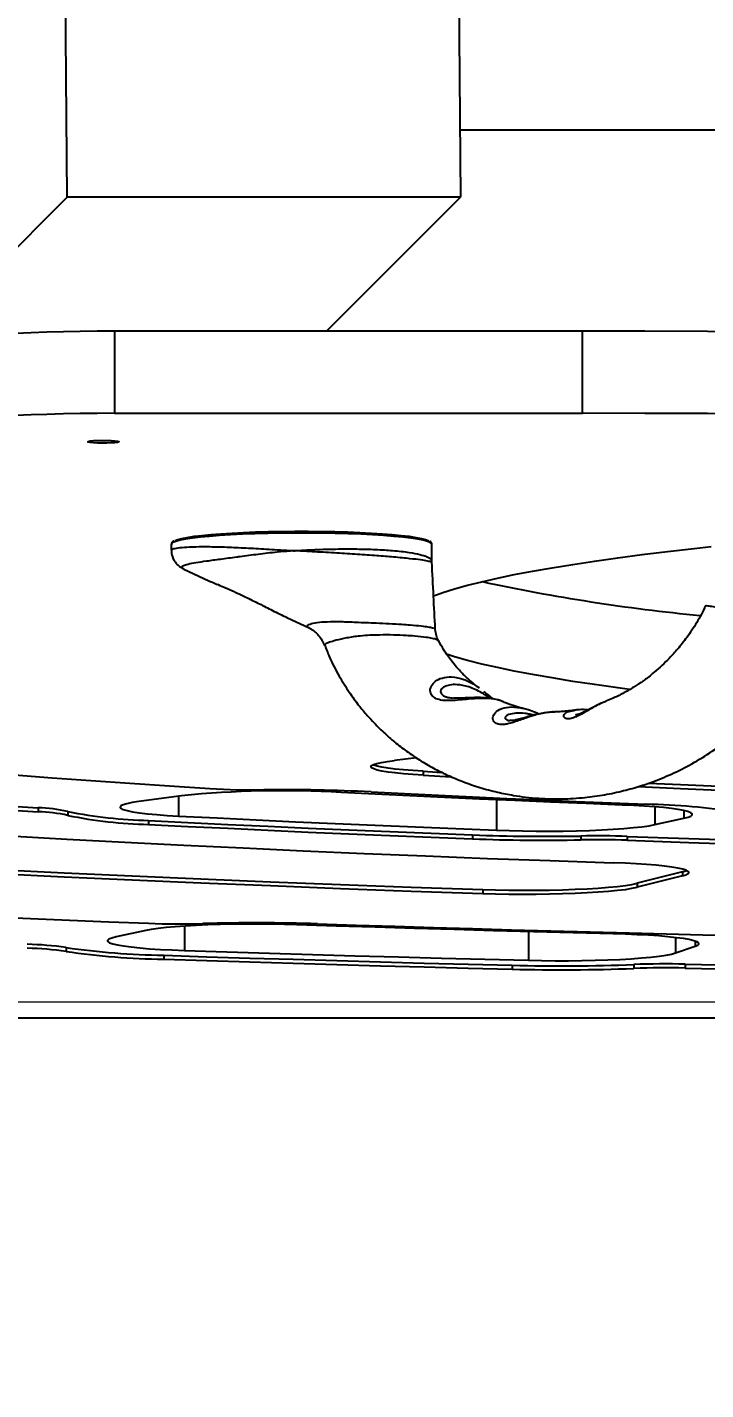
# Model space of a CAD drawing. Header units: millimetres. Extents: x -2905 to 2091, y -2859 to 2096.
# Drawn here: x -489.9 to -318, y -777.9 to -432.6 of the extents above; entities that cross this region are included whole.
import ezdxf

# ---------------------------------------------------------------- set-up
doc = ezdxf.new("R2010")
doc.units = ezdxf.units.MM
for name, color, linetype in [('DIKOM_ОБЪЕКТ', 7, 'Continuous'), ('DIKOM_РАЗМЕР_ЗОНА', 7, 'Continuous'), ('DIKOM_РАЗМЕР_ОБЪЕКТА', 7, 'Continuous')]:
    doc.layers.add(name, color=color, linetype=linetype)
doc.styles.add('style1', font='arial.ttf', dxfattribs={"width": 0.8})
doc.dimstyles.new('1-50', dxfattribs={"dimtxt": 300, "dimasz": 200, "dimexe": 100, "dimexo": 0, "dimgap": 100, "dimtad": 1, "dimdec": 0, "dimtxsty": 'style1', "dimcen": 0, "dimclrd": 7, "dimclre": 7, "dimadec": 1, "dimazin": 2, "dimtfac": 1, "dimtdec": 0, "dimtmove": 0, "dimatfit": 3, "dimfxl": 0, "dimlwd": 25, "dimlwe": 18, "dimarcsym": 0})

# ---------------------------------------------------------------- blocks, each defined once
blk = doc.blocks.new('*D0')
at = {"layer": 'Defpoints', "color": 0, "transparency": 16777216}
for p in [(-683.81, 595.57), (591.45, 595.57), (591.45, -1243.72)]:
    blk.add_point(p, dxfattribs=at)
at = {"layer": 'DIKOM_РАЗМЕР_ОБЪЕКТА', "color": 7, "lineweight": 18, "transparency": 16777216}
for p, q in [((-683.81, 595.57), (-683.81, -1343.72)), ((591.45, 595.57), (591.45, -1343.72))]:
    blk.add_line(p, q, dxfattribs=at)
at = {"layer": 'DIKOM_РАЗМЕР_ОБЪЕКТА', "color": 7, "lineweight": 25, "transparency": 16777216}
blk.add_line((-483.81, -1243.72), (391.45, -1243.72), dxfattribs=at)
at = {"layer": 'DIKOM_РАЗМЕР_ОБЪЕКТА', "color": 7, "transparency": 16777216}
for points in [[(-483.81, -1210.39), (-483.81, -1277.05), (-683.81, -1243.72)], [(391.45, -1210.39), (391.45, -1277.05), (591.45, -1243.72)]]:
    blk.add_solid(points, dxfattribs=at)
at = {"layer": 'DIKOM_РАЗМЕР_ОБЪЕКТА', "color": 0, "transparency": 16777216, "insert": (-46.18, -990.45), "char_height": 300, "attachment_point": 5, "style": 'style1'}
blk.add_mtext('1300', dxfattribs=at)
blk = doc.blocks.new('*D1')
at = {"layer": 'Defpoints', "color": 0, "transparency": 16777216}
for p in [(591.45, 595.57), (-1060.85, -679.7), (591.45, -679.7)]:
    blk.add_point(p, dxfattribs=at)
at = {"layer": 'DIKOM_РАЗМЕР_ОБЪЕКТА', "color": 7, "lineweight": 18, "transparency": 16777216}
for p, q in [((591.45, 595.57), (-1160.85, 595.57)), ((591.45, -679.7), (-1160.85, -679.7))]:
    blk.add_line(p, q, dxfattribs=at)
at = {"layer": 'DIKOM_РАЗМЕР_ОБЪЕКТА', "color": 7, "lineweight": 25, "transparency": 16777216}
blk.add_line((-1060.85, 395.57), (-1060.85, -479.7), dxfattribs=at)
at = {"layer": 'DIKOM_РАЗМЕР_ОБЪЕКТА', "color": 7, "transparency": 16777216}
for points in [[(-1094.19, 395.57), (-1027.52, 395.57), (-1060.85, 595.57)], [(-1094.19, -479.7), (-1027.52, -479.7), (-1060.85, -679.7)]]:
    blk.add_solid(points, dxfattribs=at)
at = {"layer": 'DIKOM_РАЗМЕР_ОБЪЕКТА', "color": 0, "transparency": 16777216, "insert": (-1314.13, -42.06), "char_height": 300, "attachment_point": 5, "rotation": 90, "style": 'style1'}
blk.add_mtext('1300', dxfattribs=at)
blk = doc.blocks.new('*D2')
at = {"layer": 'Defpoints', "color": 0, "transparency": 16777216}
for p in [(1091.45, 2095.57), (-2454.94, -2179.7), (1091.45, -2179.7)]:
    blk.add_point(p, dxfattribs=at)
at = {"layer": 'DIKOM_РАЗМЕР_ЗОНА', "color": 7, "lineweight": 18, "transparency": 16777216}
for p, q in [((1091.45, 2095.57), (-2554.94, 2095.57)), ((1091.45, -2179.7), (-2554.94, -2179.7))]:
    blk.add_line(p, q, dxfattribs=at)
at = {"layer": 'DIKOM_РАЗМЕР_ЗОНА', "color": 7, "lineweight": 25, "transparency": 16777216}
blk.add_line((-2454.94, 1895.57), (-2454.94, -1979.7), dxfattribs=at)
at = {"layer": 'DIKOM_РАЗМЕР_ЗОНА', "color": 7, "transparency": 16777216}
for points in [[(-2488.27, 1895.57), (-2421.6, 1895.57), (-2454.94, 2095.57)], [(-2488.27, -1979.7), (-2421.6, -1979.7), (-2454.94, -2179.7)]]:
    blk.add_solid(points, dxfattribs=at)
at = {"layer": 'DIKOM_РАЗМЕР_ЗОНА', "color": 0, "transparency": 16777216, "insert": (-2708.21, -42.06), "char_height": 300, "attachment_point": 5, "rotation": 90, "style": 'style1'}
blk.add_mtext('4300', dxfattribs=at)

msp = doc.modelspace()

# ---------------------------------------------------------------- linework, layer by layer
at = {"layer": 'DIKOM_ОБЪЕКТ'}
for p, q in [((-479.77, -475.65), (-480.52, -376.03)), ((-380.9, -376.03), (-380.15, -475.65)), ((-380.28, -458.56), (287.92, -458.56)), ((-683.81, -679.7), (-479.77, -475.65)), ((-380.15, -475.65), (-479.77, -475.65)), ((-413.99, -509.5), (-380.15, -475.65)), ((-467.78, -509.5), (-467.78, -530.42)), ((-467.78, -509.5), (-349.25, -509.5)), ((-349.25, -530.42), (-349.25, -509.5)), ((-467.78, -530.42), (-349.25, -530.42)), ((-453.38, -563.64), (-453.38, -565.11)), ((-422.11, -565.25), (-422.29, -565.25)), ((-387.38, -563.64), (-387.38, -563.62)), ((-387.38, -568.01), (-387.38, -563.64)), ((-450.18, -569.89), (-443.85, -572.87)), ((-424.08, -582.18), (-418.44, -584.83)), ((-418.43, -584.81), (-418.48, -584.79)), ((-385.67, -588.23), (-385.7, -588.17)), ((-343.33, -603.45), (-343.5, -603.52)), ((-356.2, -606.21), (-356.6, -606.21)), ((-351.4, -605.73), (-351.26, -605.7)), ((-391.24, -617.78), (-396.82, -618.42)), ((-389.6, -621.17), (-384.88, -621.44)), ((-389.6, -621.17), (-389.6, -622.16)), ((-389.6, -622.16), (-382.48, -622.57)), ((-450.8, -627.36), (-461.61, -628.83)), ((-451.56, -627.47), (-451.56, -632.5)), ((-370.97, -628.39), (-370.97, -636.11)), ((-487.13, -630.41), (-487.13, -631.4)), ((-479.57, -631.34), (-479.57, -632.33)), ((-330.92, -630.18), (-330.92, -634.69)), ((-323.51, -631.13), (-323.51, -633.06)), ((-459.16, -633.62), (-459.16, -634.62)), ((-330.92, -634.69), (-323.51, -633.06)), ((-377.06, -637.3), (-377.06, -638.3)), ((-349.66, -637.56), (-349.66, -638.55)), ((-337.9, -637.66), (-337.9, -638.65)), ((-323.9, -646.67), (-335.37, -649.55)), ((-323.9, -647.66), (-335.37, -650.55)), ((-323.9, -646.67), (-323.9, -647.66)), ((-374.49, -651.14), (-374.49, -652.13)), ((-335.37, -649.55), (-335.37, -650.55)), ((-459.86, -661.54), (-467.37, -663.15)), ((-450.06, -660.43), (-450.06, -666.58)), ((-362.91, -661.81), (-362.91, -669.08)), ((-480.05, -665.85), (-480.05, -666.84)), ((-325.62, -663.32), (-325.62, -667.22)), ((-325.62, -667.22), (-320.64, -665.53)), ((-320.64, -664.23), (-320.64, -665.53)), ((-455.31, -667.81), (-455.31, -668.8)), ((-323.18, -670.05), (-323.18, -671.05)), ((-367.03, -670.34), (-367.03, -671.34)), ((-336.21, -670.15), (-336.21, -671.14)), ((-55.76, -683.76), (-612.41, -683.76))]:
    msp.add_line(p, q, dxfattribs=at)
at = {"layer": 'DIKOM_ОБЪЕКТ', "flags": 128}
for points in [[(-517.59, -513.47), (-517.02, -513.1), (-516.08, -512.73), (-514.77, -512.36), (-513.1, -512.01), (-511.08, -511.67), (-508.74, -511.35), (-506.09, -511.05), (-503.14, -510.77), (-499.92, -510.52), (-496.46, -510.28), (-492.78, -510.08), (-488.91, -509.9), (-484.88, -509.76), (-480.72, -509.64), (-476.46, -509.56), (-472.14, -509.51), (-467.78, -509.5)], [(-349.25, -509.5), (-333.4, -509.51), (-317.55, -509.56), (-301.72, -509.64), (-285.92, -509.75), (-270.15, -509.89), (-254.42, -510.07), (-238.74, -510.27), (-223.12, -510.51), (-207.56, -510.78), (-192.08, -511.08), (-176.68, -511.41), (-161.38, -511.77), (-146.17, -512.16), (-131.07, -512.58), (-116.09, -513.03), (-101.23, -513.51), (-86.5, -514.03), (-71.91, -514.57), (-57.46, -515.14)], [(-467.78, -530.42), (-472.14, -530.43), (-476.46, -530.48), (-480.72, -530.56), (-484.88, -530.68), (-488.91, -530.82), (-492.78, -531), (-496.46, -531.2), (-499.92, -531.44), (-503.14, -531.69), (-506.09, -531.97), (-508.74, -532.27), (-511.08, -532.6), (-513.1, -532.93), (-514.77, -533.28), (-516.08, -533.65), (-517.02, -534.02), (-517.59, -534.39)], [(-57.46, -536.06), (-71.91, -535.49), (-86.5, -534.95), (-101.23, -534.43), (-116.09, -533.95), (-131.07, -533.5), (-146.17, -533.08), (-161.38, -532.69), (-176.68, -532.33), (-192.08, -532), (-207.56, -531.7), (-223.12, -531.43), (-238.74, -531.19), (-254.42, -530.99), (-270.15, -530.81), (-285.92, -530.67), (-301.72, -530.56), (-317.55, -530.48), (-333.4, -530.43), (-349.25, -530.42)], [(-474.63, -537.63), (-474.45, -537.52), (-473.94, -537.43), (-473.13, -537.35), (-472.09, -537.3), (-470.93, -537.28), (-469.74, -537.29), (-468.63, -537.33), (-467.7, -537.39), (-467.03, -537.48), (-466.68, -537.58), (-466.68, -537.68), (-467.03, -537.78), (-467.7, -537.86), (-468.63, -537.93), (-469.74, -537.97), (-470.93, -537.98), (-472.09, -537.95), (-473.13, -537.9), (-473.94, -537.82), (-474.45, -537.73), (-474.63, -537.63)], [(-397.04, -561.61), (-399.61, -561.41), (-402.4, -561.23), (-405.39, -561.08), (-408.55, -560.96), (-411.84, -560.86), (-415.21, -560.8), (-418.65, -560.77), (-422.1, -560.77), (-425.54, -560.8), (-428.92, -560.86), (-432.2, -560.96), (-435.36, -561.08), (-438.35, -561.23), (-441.14, -561.41), (-443.71, -561.61), (-446.02, -561.83), (-448.05, -562.07), (-449.78, -562.33), (-451.18, -562.61), (-452.25, -562.9), (-452.97, -563.19), (-453.33, -563.49), (-453.38, -563.64)], [(-452.42, -562.67), (-451.77, -562.41), (-450.72, -562.13), (-449.33, -561.86), (-447.63, -561.6), (-445.63, -561.36), (-443.36, -561.14), (-440.83, -560.94), (-438.08, -560.77), (-435.13, -560.62), (-432.02, -560.5), (-428.79, -560.41), (-425.46, -560.34), (-422.08, -560.31), (-418.68, -560.31), (-415.29, -560.34), (-411.96, -560.41), (-408.73, -560.5), (-405.62, -560.62), (-402.68, -560.77), (-399.92, -560.94), (-397.4, -561.14)], [(-397.4, -561.14), (-395.12, -561.36), (-393.12, -561.6), (-391.42, -561.86), (-390.04, -562.13), (-388.98, -562.41), (-388.28, -562.7), (-388.18, -562.76)], [(-387.38, -563.62), (-387.42, -563.49), (-387.78, -563.19), (-388.5, -562.9), (-389.57, -562.61), (-390.97, -562.33), (-392.7, -562.07), (-394.73, -561.83), (-397.04, -561.61)], [(-387.11, -576.76), (-384.63, -575.87), (-381.67, -574.94), (-378.37, -574.01), (-374.74, -573.1), (-370.78, -572.2), (-366.49, -571.3), (-361.87, -570.42), (-356.94, -569.55), (-351.69, -568.7), (-346.14, -567.86), (-340.29, -567.04), (-334.13, -566.24), (-327.69, -565.45), (-320.97, -564.68), (-316.61, -564.2)], [(-337.31, -600.42), (-340.29, -600.02), (-346.14, -599.2), (-351.69, -598.36), (-356.94, -597.51), (-361.87, -596.64), (-366.49, -595.76), (-370.78, -594.87), (-374.74, -593.97), (-378.37, -593.05), (-381.67, -592.13), (-383.65, -591.51)], [(-521, -619.84), (-511.87, -620.61), (-502.58, -621.36), (-493.14, -622.1), (-483.53, -622.82), (-473.77, -623.52), (-463.87, -624.21), (-453.81, -624.89), (-443.62, -625.54)], [(-389.6, -622.16), (-392.19, -621.99), (-394.55, -621.8), (-396.65, -621.58), (-398.48, -621.35), (-400.01, -621.1), (-401.22, -620.84), (-402.1, -620.57), (-402.64, -620.29), (-402.83, -620.01), (-402.67, -619.72), (-402.16, -619.44), (-401.31, -619.17), (-400.13, -618.91), (-398.62, -618.66), (-396.82, -618.42)], [(-389.6, -621.17), (-392.19, -621), (-394.55, -620.8), (-396.65, -620.59), (-398.48, -620.35), (-400.01, -620.1), (-401.22, -619.84), (-402.1, -619.57), (-402.28, -619.5)], [(-577.68, -623.76), (-567.03, -624.66), (-556.18, -625.54), (-545.13, -626.4), (-533.9, -627.24), (-522.47, -628.06), (-510.87, -628.86), (-499.09, -629.64), (-487.13, -630.41)], [(-577.68, -624.76), (-567.03, -625.66), (-556.18, -626.53), (-545.13, -627.39), (-533.9, -628.23), (-522.47, -629.06), (-510.87, -629.86), (-499.09, -630.64), (-487.13, -631.4)], [(-335.04, -625.02), (-324.4, -625.5), (-310.82, -626.08), (-297.08, -626.64), (-283.19, -627.16), (-269.16, -627.66), (-254.99, -628.12), (-240.69, -628.55), (-226.28, -628.96), (-211.76, -629.33), (-197.13, -629.67)], [(-332.47, -624.14), (-324.4, -624.51), (-310.82, -625.09), (-297.08, -625.64), (-283.19, -626.17), (-269.16, -626.66), (-254.99, -627.12), (-240.69, -627.56), (-226.28, -627.96), (-211.76, -628.33), (-197.13, -628.67)], [(-339.16, -629.71), (-348.28, -629.35), (-357.34, -628.98), (-366.34, -628.59), (-375.28, -628.2), (-384.15, -627.8), (-392.96, -627.38), (-401.7, -626.95), (-410.37, -626.52)], [(-402.78, -626.39), (-394.29, -626.81), (-385.73, -627.23), (-377.11, -627.64), (-368.42, -628.03), (-359.67, -628.42), (-350.86, -628.79), (-341.98, -629.16), (-333.06, -629.51)], [(-461.61, -628.83), (-463.3, -629.09), (-464.64, -629.37), (-465.6, -629.66), (-466.17, -629.95), (-466.36, -630.25), (-466.14, -630.55), (-465.54, -630.85), (-464.54, -631.14), (-463.18, -631.41), (-461.46, -631.67), (-459.41, -631.92), (-457.06, -632.13), (-454.43, -632.33), (-451.56, -632.5)], [(-323.51, -633.06), (-322.46, -632.79), (-321.76, -632.51), (-321.41, -632.23), (-321.42, -631.94), (-321.79, -631.66), (-322.52, -631.38), (-323.58, -631.11), (-324.98, -630.85), (-326.7, -630.61), (-328.71, -630.38), (-330.99, -630.18), (-333.51, -630), (-336.24, -629.84), (-339.16, -629.71)], [(-459.16, -633.62), (-449.17, -634.13), (-439.09, -634.62), (-428.94, -635.1), (-418.71, -635.56), (-408.4, -636.02), (-398.03, -636.46), (-387.58, -636.89), (-377.06, -637.3)], [(-459.16, -634.62), (-449.17, -635.12), (-439.09, -635.61), (-428.94, -636.09), (-418.71, -636.56), (-408.4, -637.01), (-398.03, -637.45), (-387.58, -637.88), (-377.06, -638.3)], [(-451.56, -632.5), (-441.75, -632.99), (-431.86, -633.47), (-421.89, -633.94), (-411.85, -634.4), (-401.74, -634.85), (-391.55, -635.28), (-381.29, -635.7), (-370.97, -636.11)], [(-370.97, -636.11), (-367.74, -636.21), (-364.4, -636.29), (-360.98, -636.32), (-357.53, -636.33), (-354.1, -636.3), (-350.73, -636.24), (-347.47, -636.14), (-344.36, -636.01), (-341.44, -635.85), (-338.74, -635.66), (-336.31, -635.45), (-334.18, -635.21), (-332.37, -634.96), (-330.92, -634.69)], [(-494.34, -637.54), (-479.83, -638.34), (-465.13, -639.12), (-450.25, -639.88), (-435.19, -640.6), (-419.95, -641.3), (-404.55, -641.97), (-388.99, -642.62), (-373.28, -643.23), (-357.43, -643.81), (-341.44, -644.37)], [(-337.9, -637.66), (-322.29, -638.21), (-306.54, -638.73), (-290.67, -639.22), (-274.67, -639.67), (-258.57, -640.1), (-242.35, -640.5), (-226.04, -640.86), (-209.64, -641.2), (-193.16, -641.5), (-176.61, -641.77), (-160, -642), (-143.32, -642.21), (-126.6, -642.38), (-109.84, -642.52), (-93.05, -642.63)], [(-337.9, -638.65), (-322.29, -639.2), (-306.54, -639.72), (-290.67, -640.21), (-274.67, -640.67), (-258.57, -641.1), (-242.35, -641.49), (-226.04, -641.86), (-209.64, -642.19), (-193.16, -642.49), (-176.61, -642.76), (-160, -643), (-143.32, -643.21), (-126.6, -643.38), (-109.84, -643.52), (-93.05, -643.63)], [(-547.37, -643.41), (-530.98, -644.33), (-514.37, -645.21), (-497.54, -646.06), (-480.51, -646.89), (-463.29, -647.67), (-445.87, -648.43), (-428.28, -649.16), (-410.51, -649.85), (-392.58, -650.51), (-374.49, -651.14)], [(-547.37, -644.41), (-530.98, -645.32), (-514.37, -646.21), (-497.54, -647.06), (-480.51, -647.88), (-463.29, -648.67), (-445.87, -649.43), (-428.28, -650.15), (-410.51, -650.85), (-392.58, -651.51), (-374.49, -652.13)], [(-323.9, -647.66), (-323, -647.39), (-322.45, -647.11), (-322.25, -646.82), (-322.42, -646.53), (-322.94, -646.25), (-323.82, -645.97), (-325.04, -645.71), (-326.58, -645.45), (-328.44, -645.22), (-330.58, -645), (-332.98, -644.8), (-335.61, -644.63), (-338.44, -644.49), (-341.44, -644.37)], [(-323.9, -646.67), (-323, -646.39), (-322.8, -646.31)], [(-374.49, -651.14), (-371.22, -651.23), (-367.84, -651.29), (-364.42, -651.31), (-360.98, -651.3), (-357.59, -651.26), (-354.27, -651.18), (-351.07, -651.07), (-348.04, -650.93), (-345.22, -650.75), (-342.64, -650.56), (-340.34, -650.33), (-338.34, -650.09), (-336.68, -649.83), (-335.37, -649.55)], [(-374.49, -652.13), (-371.22, -652.22), (-367.84, -652.28), (-364.42, -652.31), (-360.98, -652.3), (-357.59, -652.25), (-354.27, -652.17), (-351.07, -652.06), (-348.04, -651.92), (-345.22, -651.75), (-342.64, -651.55), (-340.34, -651.33), (-338.34, -651.09), (-336.68, -650.82), (-335.37, -650.55)], [(-537.85, -656.33), (-528.2, -656.79), (-518.5, -657.23), (-508.74, -657.66), (-498.93, -658.09), (-489.07, -658.51), (-479.15, -658.91), (-469.19, -659.31), (-459.18, -659.7)], [(-421.56, -660.07), (-424.72, -659.98), (-427.96, -659.93), (-431.26, -659.9), (-434.56, -659.91), (-437.84, -659.95), (-441.04, -660.02), (-444.14, -660.12), (-447.08, -660.26), (-449.85, -660.41), (-452.4, -660.6), (-454.7, -660.8), (-456.73, -661.03), (-458.46, -661.28), (-459.86, -661.54)], [(-341.44, -662.37), (-351.56, -662.11), (-361.66, -661.84), (-371.73, -661.57), (-381.76, -661.29), (-391.76, -660.99), (-401.73, -660.69), (-411.66, -660.39), (-421.56, -660.07)], [(-416.32, -659.84), (-406.56, -660.15), (-396.76, -660.46), (-386.93, -660.75), (-377.07, -661.04), (-367.18, -661.32), (-357.25, -661.59), (-347.3, -661.85), (-337.31, -662.11)], [(-320.64, -665.53), (-319.99, -665.25), (-319.71, -664.96), (-319.79, -664.67), (-320.23, -664.39), (-321.03, -664.11), (-322.18, -663.84), (-323.66, -663.58), (-325.46, -663.34), (-327.56, -663.12), (-329.92, -662.91), (-332.52, -662.74), (-335.33, -662.59), (-338.32, -662.46), (-341.44, -662.37)], [(-337.31, -662.11), (-318.73, -662.58), (-300.04, -663.02), (-281.26, -663.42), (-262.39, -663.8), (-243.45, -664.15), (-224.43, -664.46), (-205.35, -664.74), (-186.21, -664.99), (-167.02, -665.21), (-147.78, -665.4), (-128.5, -665.55), (-109.2, -665.67), (-89.87, -665.76)], [(-467.37, -663.15), (-468.47, -663.44), (-469.19, -663.73), (-469.53, -664.02), (-469.48, -664.32), (-469.04, -664.62), (-468.21, -664.91), (-467.02, -665.19), (-465.46, -665.45), (-463.57, -665.7), (-461.37, -665.93), (-458.88, -666.13), (-456.15, -666.31), (-453.19, -666.46), (-450.06, -666.58)], [(-450.06, -666.58), (-439.3, -666.93), (-428.49, -667.27), (-417.65, -667.59), (-406.77, -667.91), (-395.86, -668.22), (-384.91, -668.52), (-373.93, -668.8), (-362.91, -669.08)], [(-455.31, -667.81), (-444.41, -668.16), (-433.47, -668.5), (-422.48, -668.83), (-411.46, -669.15), (-400.41, -669.46), (-389.32, -669.77), (-378.19, -670.06), (-367.03, -670.34)], [(-455.31, -668.8), (-444.41, -669.15), (-433.47, -669.49), (-422.48, -669.83), (-411.46, -670.15), (-400.41, -670.46), (-389.32, -670.76), (-378.19, -671.05), (-367.03, -671.34)], [(-362.91, -669.08), (-359.58, -669.15), (-356.17, -669.18), (-352.75, -669.18), (-349.36, -669.14), (-346.03, -669.07), (-342.82, -668.97), (-339.75, -668.84), (-336.89, -668.68), (-334.25, -668.49), (-331.88, -668.27), (-329.81, -668.03), (-328.06, -667.78), (-326.66, -667.5), (-325.62, -667.22)], [(-323.18, -670.05), (-302.56, -670.5), (-281.85, -670.91), (-261.05, -671.29), (-240.17, -671.63), (-219.22, -671.94), (-198.2, -672.21), (-177.13, -672.45), (-156.01, -672.65), (-134.85, -672.82), (-113.66, -672.95), (-92.44, -673.04)], [(-323.18, -671.05), (-302.56, -671.49), (-281.85, -671.91), (-261.05, -672.28), (-240.17, -672.63), (-219.22, -672.93), (-198.2, -673.21), (-177.13, -673.44), (-156.01, -673.65), (-134.85, -673.81), (-113.66, -673.94), (-92.44, -674.04)]]:
    msp.add_lwpolyline(points, dxfattribs=at)
at = {"layer": 'DIKOM_ОБЪЕКТ'}
for centre, radius, start, end in [((-274.36, -109.09), 474.7, 257.806, 264.5541), ((-425.15, -887.35), 261.25, 86.7568, 95.634), ((-432.09, -427.54), 198.34, 266.6689, 270.6238), ((-425.31, -1092.99), 467.15, 87.2368, 90.5678), ((-488.45, -672.35), 41.96, 77.7749, 88.19), ((-488.45, -673.34), 41.96, 77.7745, 88.1895), ((-457.02, -522.3), 111.34, 258.3163, 268.8979), ((-336.21, -796.16), 166.68, 80.9172, 88.9142), ((-457.02, -523.29), 111.35, 258.3167, 268.8975), ((-358.74, -144.31), 493.34, 267.8722, 271.0549), ((-358.74, -145.35), 493.28, 267.872, 271.0551), ((-345.62, -857.91), 220.38, 87.9914, 91.0499), ((-345.62, -859.11), 220.59, 87.9929, 91.0484), ((-432.08, -1159.25), 499.66, 88.1921, 91.528), ((-451.23, -442.9), 216.95, 267.8982, 271.5383), ((-491.68, -745.59), 80.59, 81.6987, 88.7149), ((-491.68, -746.58), 80.58, 81.6979, 88.715), ((-452.12, -470.72), 197.11, 261.8553, 269.0717), ((-452.12, -471.72), 197.11, 261.8555, 269.0718), ((-328.09, -886.42), 216.43, 88.6987, 92.1497), ((-354.74, -176.24), 494.26, 268.5745, 272.1485), ((-354.74, -177.31), 494.18, 268.5743, 272.1489), ((-328.09, -887.42), 216.43, 88.6987, 92.1497)]:
    msp.add_arc(centre, radius, start, end, dxfattribs=at)
for points, knots in [([(-452.62, -562.73), (-452.72, -562.78), (-452.97, -562.89), (-453.21, -563.13), (-453.42, -563.5), (-453.36, -563.69), (-453.34, -563.73)], [0, 0, 0, 0, 0.2261308, 0.5925703, 0.9163252, 1, 1, 1, 1]), ([(-387.42, -563.59), (-387.41, -563.51), (-387.41, -563.27), (-387.64, -563.02), (-387.83, -562.9), (-387.92, -562.85)], [0, 0, 0, 0, 0.209033, 0.663795, 1, 1, 1, 1]), ([(-453.31, -565.11), (-453.33, -565.08), (-453.47, -564.94), (-452.83, -564.72), (-451.34, -564.45), (-448.87, -564.27), (-445.62, -564.19), (-441.62, -564.24), (-437.05, -564.4), (-431.96, -564.67), (-427.32, -564.94), (-424.1, -565.14), (-422.68, -565.22), (-422.35, -565.25), (-422.29, -565.25)], [0, 0, 0, 0, 0.020261, 0.130042, 0.243015, 0.353223, 0.466655, 0.57705, 0.690668, 0.801041, 0.914611, 0.979901, 0.996207, 1, 1, 1, 1]), ([(-453.33, -565.1), (-453.34, -565.29), (-453.38, -565.88), (-453.12, -566.81), (-452.66, -567.78), (-452.07, -568.56), (-451.43, -569.15), (-450.81, -569.57), (-450.42, -569.78), (-450.25, -569.86), (-450.25, -569.86)], [0, 0, 0, 0, 0.082015, 0.2527887, 0.409942, 0.5580386, 0.7006997, 0.8444558, 0.9992701, 1, 1, 1, 1]), ([(-422.29, -565.26), (-422.35, -565.27), (-422.69, -565.28), (-424.12, -565.41), (-427.14, -565.67), (-431.47, -566.18), (-434.81, -566.63), (-438.01, -567.05), (-441.05, -567.46), (-444.52, -567.91), (-447.28, -568.32), (-449.25, -568.7), (-450.43, -569.08), (-450.85, -569.47), (-450.45, -569.73), (-450.25, -569.86)], [0, 0, 0, 0, 0.0036497, 0.0194373, 0.0828204, 0.1794639, 0.2795007, 0.2992578, 0.4019385, 0.5077438, 0.6069527, 0.7086189, 0.8054643, 0.9047345, 1, 1, 1, 1]), ([(-422.11, -565.24), (-422.1, -565.24), (-422.02, -565.24), (-421.84, -565.23), (-421.48, -565.2), (-420.75, -565.16), (-419.24, -565.07), (-416.12, -564.92), (-411.59, -564.79), (-406.38, -564.78), (-401.52, -564.92), (-396.97, -565.19), (-393.19, -565.63), (-390.29, -566.18), (-388.45, -566.8), (-387.47, -567.41), (-387.47, -567.84), (-387.48, -568.01)], [0, 0, 0, 0, 0.001072, 0.004101, 0.009984, 0.021508, 0.045154, 0.094742, 0.196919, 0.302057, 0.404209, 0.509326, 0.630735, 0.731755, 0.835638, 0.93381, 1, 1, 1, 1]), ([(-387.46, -568.22), (-387.46, -568.18), (-387.44, -568.09), (-388.32, -567.89), (-390.09, -567.59), (-392.94, -567.25), (-396.72, -566.88), (-401.31, -566.51), (-406.17, -566.18), (-411.47, -565.86), (-416.03, -565.59), (-419.22, -565.42), (-420.74, -565.33), (-421.48, -565.29), (-421.84, -565.27), (-422.02, -565.26), (-422.1, -565.25), (-422.11, -565.25)], [0, 0, 0, 0, 0.059712, 0.160832, 0.262207, 0.366557, 0.488517, 0.591025, 0.69674, 0.799285, 0.904798, 0.95459, 0.978354, 0.989941, 0.99586, 0.998913, 1, 1, 1, 1]), ([(-450.25, -569.86), (-450.25, -569.86), (-450.24, -569.87), (-450.21, -569.87), (-450.18, -569.88)], [0, 0, 0, 0, 0.063472, 1, 1, 1, 1]), ([(-386.52, -585.05), (-386.66, -582.28), (-386.95, -576.65), (-387.23, -570.99), (-387.38, -568.11)], [0, 0, 0, 0, 0.491705, 1, 1, 1, 1]), ([(-443.84, -572.86), (-443.74, -572.92), (-443.42, -573.08), (-442.35, -573.51), (-440.72, -574.18), (-438.66, -575.07), (-436.86, -575.89), (-434.85, -576.83), (-432.63, -577.92), (-429.41, -579.55), (-426.52, -581.02), (-424.7, -581.86), (-424.07, -582.16)], [0, 0, 0, 0, 0.056496, 0.166837, 0.280272, 0.392619, 0.50809, 0.538936, 0.663659, 0.791986, 0.927138, 1, 1, 1, 1]), ([(-318, -579.21), (-318.73, -580.65), (-320.2, -583.54), (-322.66, -587.12), (-325.01, -590.1), (-327.13, -592.43), (-329.12, -594.39), (-330.39, -595.48), (-331.04, -596.04)], [0, 0, 0, 0, 0.20398, 0.409584, 0.585508, 0.738931, 0.865615, 1, 1, 1, 1]), ([(-297.68, -580.21), (-298.45, -580.17), (-299.96, -580.08), (-302.43, -579.98), (-304.67, -579.92), (-306.77, -579.88), (-308.68, -579.85), (-310.64, -579.82), (-312.43, -579.77), (-314.34, -579.67), (-316.19, -579.47), (-317.51, -579.28), (-318.08, -579.21), (-317.93, -579.26), (-317.91, -579.26)], [0, 0, 0, 0, 0.1010304, 0.1987368, 0.2963537, 0.3559366, 0.4314637, 0.5069077, 0.5733575, 0.6397327, 0.7475308, 0.8536544, 0.9786643, 1, 1, 1, 1]), ([(-418.48, -584.79), (-418.54, -584.77), (-418.88, -584.65), (-419.01, -584.42), (-418.84, -584.12), (-418.17, -583.78), (-416.6, -583.42), (-413.84, -583.19), (-410.42, -583.2), (-407.03, -583.33), (-404.01, -583.46), (-401.17, -583.58), (-398.08, -583.72), (-395.21, -583.87), (-392.45, -584.06), (-390.18, -584.28), (-388.29, -584.55), (-387.08, -584.79), (-386.46, -584.97), (-386.58, -585.04), (-386.6, -585.05)], [0, 0, 0, 0, 0.01159, 0.067482, 0.108136, 0.15008, 0.216177, 0.2785, 0.34802, 0.421586, 0.468875, 0.517143, 0.583293, 0.651733, 0.702533, 0.782567, 0.844935, 0.909138, 0.981485, 1, 1, 1, 1]), ([(-414.49, -589.23), (-414.11, -590.24), (-413.07, -592.97), (-410.97, -596.93), (-408.46, -600.99), (-406.05, -604.29), (-403.92, -606.85), (-402.15, -608.77), (-400.62, -610.33), (-398.79, -612.05), (-396.4, -614.11), (-393.38, -616.4), (-390.06, -618.61), (-386.65, -620.56), (-383.13, -622.31), (-379.35, -623.89), (-375.2, -625.32), (-370.92, -626.46), (-367.03, -627.23), (-363.53, -627.73), (-360.39, -628.01), (-357.47, -628.15), (-354.83, -628.17), (-352.16, -628.09), (-348.61, -627.84), (-344.26, -627.27), (-339.5, -626.3), (-335.16, -625.11), (-330.7, -623.59), (-325.96, -621.61), (-320.79, -618.94), (-316.06, -615.99), (-311.74, -612.81), (-307.75, -609.43), (-303.76, -605.48), (-300.02, -601.15), (-296.76, -596.7), (-294.19, -592.6), (-291.99, -588.51), (-290.3, -584.96), (-289.4, -582.44), (-289.07, -581.51)], [0, 0, 0, 0, 0.0182235, 0.0495404, 0.0781141, 0.1031073, 0.1237782, 0.1394961, 0.1515057, 0.164144, 0.1862558, 0.2106264, 0.2359839, 0.2617867, 0.2850982, 0.3109167, 0.3399529, 0.3693301, 0.3960317, 0.4157809, 0.4374435, 0.4566773, 0.4721626, 0.4885144, 0.508355, 0.5409624, 0.5734417, 0.6024676, 0.6281152, 0.6641497, 0.7018311, 0.7400351, 0.7698811, 0.8023771, 0.8369775, 0.8722502, 0.9045344, 0.9337071, 0.9557458, 0.9837359, 1, 1, 1, 1]), ([(-418.5, -584.82), (-418.44, -584.85), (-418.25, -584.93), (-417.7, -585.26), (-416.9, -585.85), (-416.02, -586.73), (-415.17, -587.87), (-414.77, -588.79), (-414.56, -589.26)], [0, 0, 0, 0, 0.068396, 0.229351, 0.401999, 0.591384, 0.794891, 1, 1, 1, 1]), ([(-385.7, -588.17), (-385.71, -588.14), (-385.77, -587.99), (-386.27, -587.75), (-387.24, -587.46), (-388.99, -587.17), (-391.25, -586.93), (-394.09, -586.73), (-397.07, -586.61), (-400.19, -586.59), (-403.07, -586.68), (-405.92, -586.88), (-408.94, -587.31), (-411.65, -587.94), (-413.46, -588.5), (-414.51, -588.92), (-414.5, -589.13), (-414.49, -589.23)], [0, 0, 0, 0, 0.016351, 0.069308, 0.136852, 0.206158, 0.30596, 0.369335, 0.450448, 0.534598, 0.589841, 0.646447, 0.726398, 0.79796, 0.861913, 0.930212, 1, 1, 1, 1]), ([(-385.63, -588.2), (-385.64, -588.19), (-385.9, -587.8), (-386.24, -586.8), (-386.51, -585.71), (-386.51, -585.14), (-386.5, -585.05)], [0, 0, 0, 0, 0.00786, 0.46225, 0.91927, 1, 1, 1, 1]), ([(-375.39, -600.04), (-375.94, -599.63), (-377.02, -598.82), (-378.35, -597.63), (-379.39, -596.63), (-380.22, -595.76), (-381.24, -594.64), (-382.69, -592.85), (-384.24, -590.71), (-385.22, -588.87), (-385.62, -588.13)], [0, 0, 0, 0, 0.149452, 0.293696, 0.371145, 0.440969, 0.533026, 0.656201, 0.861114, 1, 1, 1, 1]), ([(-369.51, -603.49), (-369.58, -603.45), (-370.04, -603.18), (-371.74, -602.81), (-374.1, -602.65), (-376.55, -602.75), (-378.39, -602.9), (-380.5, -603.11), (-382.76, -603.3), (-385.05, -603.21), (-386.31, -602.78), (-387.12, -602.25), (-387.54, -601.74), (-387.88, -600.77), (-387.67, -599.53), (-386.52, -598.24), (-384.71, -597.37), (-382.25, -597.09), (-379.46, -597.7), (-377.12, -598.81), (-375.81, -599.79), (-375.42, -600.08)], [0, 0, 0, 0, 0.013759, 0.089126, 0.179965, 0.228205, 0.277673, 0.311731, 0.370858, 0.424096, 0.464076, 0.474363, 0.512461, 0.529204, 0.58917, 0.65076, 0.717223, 0.79606, 0.889297, 0.966752, 1, 1, 1, 1]), ([(-331.03, -596.05), (-331.28, -596.25), (-331.99, -596.83), (-332.79, -597.5), (-333.66, -598.17), (-334.22, -598.56), (-334.91, -598.99), (-335.03, -599.06), (-335.13, -599.11)], [0, 0, 0, 0, 0.115161, 0.333828, 0.395726, 0.600104, 0.696888, 1, 1, 1, 1]), ([(-374.65, -601.34), (-375.24, -601.01), (-376.41, -600.35), (-378.04, -599.74), (-379.55, -599.35), (-381.19, -599.15), (-382.79, -599.22), (-384.18, -599.63), (-384.99, -600.24), (-385.19, -600.8), (-385.13, -601.26), (-384.93, -601.6), (-384.47, -601.98), (-384, -602.21), (-383.23, -602.44), (-382.63, -602.54), (-382.12, -602.58), (-382.03, -602.59)], [0, 0, 0, 0, 0.098098, 0.192964, 0.288072, 0.378053, 0.50938, 0.615025, 0.705962, 0.765704, 0.788555, 0.840462, 0.861851, 0.914681, 0.928976, 0.987259, 1, 1, 1, 1]), ([(-371.76, -602.82), (-371.92, -602.7), (-372.37, -602.38), (-373.22, -601.71), (-373.89, -601.19), (-374.23, -600.93)], [0, 0, 0, 0, 0.2228509, 0.6146747, 1, 1, 1, 1]), ([(-335.14, -599.09), (-335.45, -599.3), (-336.73, -600.19), (-338.88, -601.39), (-341.3, -602.6), (-342.72, -603.17), (-343.28, -603.4)], [0, 0, 0, 0, 0.114932, 0.47215, 0.79254, 1, 1, 1, 1]), ([(-369.55, -603.45), (-369.66, -603.4), (-370.16, -603.18), (-371.17, -602.9), (-372.73, -602.61), (-374.56, -602.48), (-376.41, -602.48), (-378.11, -602.54), (-379.56, -602.6), (-380.77, -602.63), (-381.61, -602.63), (-381.95, -602.59), (-382.02, -602.58)], [0, 0, 0, 0, 0.031957, 0.150412, 0.303206, 0.463435, 0.616277, 0.734391, 0.834806, 0.916587, 0.98307, 1, 1, 1, 1]), ([(-372.54, -602.68), (-372.64, -602.62), (-372.8, -602.52), (-373.35, -602.16), (-373.91, -601.8), (-374.44, -601.47), (-374.59, -601.38), (-374.65, -601.34)], [0, 0, 0, 0, 0.154031, 0.260785, 0.80084, 0.911709, 1, 1, 1, 1]), ([(-364.24, -605.23), (-364.39, -605.19), (-365.25, -605), (-366.84, -604.51), (-368.44, -603.94), (-369.32, -603.53), (-369.49, -603.45)], [0, 0, 0, 0, 0.08647, 0.489379, 0.902538, 1, 1, 1, 1]), ([(-343.27, -603.43), (-343.57, -603.54), (-344.44, -603.87), (-346.22, -604.79), (-348.32, -606.02), (-349.96, -606.94), (-351.13, -607.48), (-351.93, -607.76), (-352.94, -607.91), (-353.51, -607.8), (-354.01, -607.42), (-353.99, -606.8), (-353.12, -606.04), (-351.97, -605.83), (-351.4, -605.73)], [0, 0, 0, 0, 0.046711, 0.131798, 0.263577, 0.348179, 0.370767, 0.44591, 0.481288, 0.575007, 0.607643, 0.740299, 0.868819, 1, 1, 1, 1]), ([(-344.34, -603.87), (-344.43, -603.9), (-345.01, -604.14), (-346.07, -604.69), (-347.39, -605.38), (-348.54, -605.98), (-349.47, -606.43), (-350.2, -606.72), (-350.69, -606.87), (-350.89, -606.89), (-350.86, -606.89), (-350.85, -606.89)], [0, 0, 0, 0, 0.033387, 0.208844, 0.379105, 0.509499, 0.634866, 0.751675, 0.864962, 0.964511, 1, 1, 1, 1]), ([(-356.6, -606.21), (-357, -606.2), (-358.38, -606.17), (-360.77, -606.78), (-363.71, -607.71), (-366.18, -608.62), (-367.97, -609.12), (-369.3, -609.34), (-370.14, -609.33), (-371.08, -609.07), (-371.58, -608.7), (-372.02, -607.9), (-371.87, -606.82), (-370.67, -605.59), (-368.55, -604.85), (-366.24, -604.8), (-364.72, -605.15), (-364.25, -605.26)], [0, 0, 0, 0, 0.04597, 0.155506, 0.226693, 0.315404, 0.369876, 0.38698, 0.444671, 0.459589, 0.516354, 0.542711, 0.631073, 0.716667, 0.830976, 0.947142, 1, 1, 1, 1]), ([(-361.62, -606.95), (-362.04, -606.84), (-362.8, -606.65), (-364.31, -606.45), (-366.08, -606.38), (-367.76, -606.67), (-368.69, -607.16), (-368.88, -607.57), (-368.78, -607.89), (-368.53, -608.1), (-368.1, -608.26), (-367.78, -608.28), (-367.59, -608.29)], [0, 0, 0, 0, 0.100424, 0.181111, 0.387626, 0.58144, 0.71398, 0.808617, 0.839271, 0.91995, 0.953636, 1, 1, 1, 1]), ([(-357.97, -606.25), (-358.39, -606.3), (-359.38, -606.41), (-360.94, -606.76), (-362.55, -607.18), (-364, -607.6), (-365.25, -607.95), (-366.3, -608.2), (-367.06, -608.31), (-367.49, -608.33), (-367.57, -608.32), (-367.6, -608.31)], [0, 0, 0, 0, 0.122229, 0.292235, 0.442784, 0.568053, 0.68741, 0.787203, 0.875564, 0.957333, 1, 1, 1, 1]), ([(-360.31, -606.64), (-360.58, -606.51), (-361.48, -606.11), (-362.79, -605.62), (-363.82, -605.37), (-364.25, -605.26)], [0, 0, 0, 0, 0.208014, 0.669657, 1, 1, 1, 1]), ([(-356.6, -606.13), (-356.77, -606.13), (-357.14, -606.13), (-357.54, -606.19), (-357.75, -606.22)], [0, 0, 0, 0, 0.463508, 1, 1, 1, 1]), ([(-351.41, -605.65), (-352.03, -605.75), (-353.11, -605.92), (-354.67, -606.04), (-355.65, -606.1), (-356.18, -606.1), (-356.2, -606.1)], [0, 0, 0, 0, 0.378787, 0.655496, 0.988381, 1, 1, 1, 1]), ([(-347.88, -605.63), (-347.91, -605.63), (-348.64, -605.52), (-349.77, -605.49), (-350.84, -605.62), (-351.26, -605.67)], [0, 0, 0, 0, 0.02345, 0.612998, 1, 1, 1, 1])]:
    msp.add_open_spline(points, degree=3, knots=knots, dxfattribs=at)

# ---------------------------------------------------------------- dimensions: what is measured, and where the dimension line sits
at = {"layer": 'DIKOM_РАЗМЕР_ЗОНА'}
dim = msp.add_linear_dim(base=(-2454.94, -2179.7), p1=(1091.45, 2095.57), p2=(1091.45, -2179.7), angle=90, text='4300', dimstyle='1-50', dxfattribs=at)
dim.commit()
dim.dimension.update_dxf_attribs({"geometry": '*D2', "text_midpoint": (-2454.94, -42.06), "dimtype": 160})
at = {"layer": 'DIKOM_РАЗМЕР_ОБЪЕКТА'}
dim = msp.add_linear_dim(base=(-1060.85, -679.7), p1=(591.45, 595.57), p2=(591.45, -679.7), angle=90, text='1300', dimstyle='1-50', dxfattribs=at)
dim.commit()
dim.dimension.update_dxf_attribs({"geometry": '*D1', "text_midpoint": (-1060.85, -42.06), "dimtype": 160})
dim = msp.add_linear_dim(base=(591.45, -1243.72), p1=(-683.81, 595.57), p2=(591.45, 595.57), text='1300', dimstyle='1-50', dxfattribs=at)
dim.commit()
dim.dimension.update_dxf_attribs({"geometry": '*D0', "text_midpoint": (-46.18, -1243.72), "dimtype": 160})

doc.saveas('drawing.dxf')
